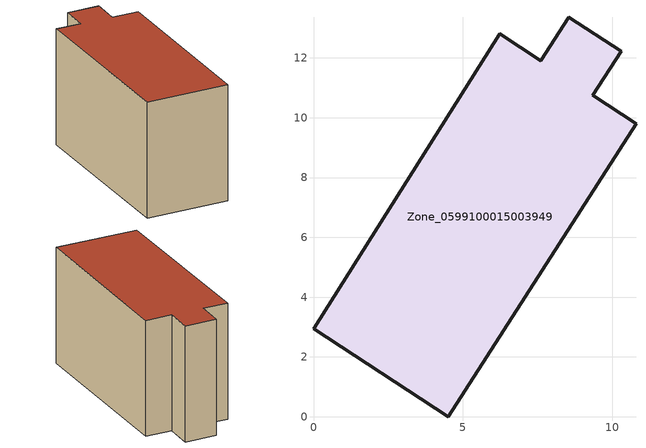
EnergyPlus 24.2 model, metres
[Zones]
Zone_0599100015003949
 floor ground (C_G): 0,2.95 6.22,12.81 7.59,11.91 8.54,13.36 10.29,12.22 9.33,10.75 10.79,9.8 4.51,0 z0.9
 wall outside (C_F): 4.51,0 10.79,9.8 9.33,10.75 10.29,12.22 8.54,13.36 7.59,11.91 6.22,12.81 0,2.95 4.51,0 z0.9:8.51
 roof outside (C_R): 6.22,12.81 0,2.95 4.51,0 10.79,9.8 9.33,10.75 10.29,12.22 8.54,13.36 7.59,11.91 z8.51
[BUILDING]
Pand.0599100015003949: North Axis=0; Terrain=City; Loads Convergence Tolerance Value=0.04; Temperature Convergence Tolerance Value=0.4; Solar Distribution=FullExterior; Maximum Number of Warmup Days=25; Minimum Number of Warmup Days=1
[Site:Location]
Rotterdam.The.Hague.AP_ZH_NLD Design_Conditions: Latitude=51.96; Longitude=4.45; Time Zone=1; Elevation=-4.5
[SITE:GROUNDTEMPERATURE:BUILDINGSURFACE]
18, 18, 18, 18, 18, 18, 18, 18, 18, 18, 18, 18
[MATERIAL] Thermal Absorptance=0.9; Solar Absorptance=0.7; Visible Absorptance=0.7
Name | Roughness | Thickness | Conductivity | Density | Specific Heat
G.TI.1965-1974 | MediumSmooth | 0.15 | 0.882353 | 540 | 1210
F.TI.1965-1974 | Rough | 0.3 | 0.697674 | 1920 | 840
R.TI.1965-1974 | MediumRough | 0.2 | 0.232558 | 1500 | 1000
[CONSTRUCTION]
C_G: G.TI.1965-1974
C_F: F.TI.1965-1974
C_R: R.TI.1965-1974
[ZONE]
Zone_0599100015003949: Type=1; Multiplier=1; Ceiling Height=Autocalculate; Volume=Autocalculate; Floor Area=autocalculate; Part of Total Floor Area=Yes
[ZONEINFILTRATION:DESIGNFLOWRATE]
Infil_Zone_0599100015003949: Zone or ZoneList or Space or SpaceList=Zone_0599100015003949; Schedule=AlwaysOn; Design Flow Rate Calculation Method=Flow/Area; Flow Rate per Floor Area=0.003; Constant Term Coefficient=1; Temperature Term Coefficient=0; Velocity Term Coefficient=0; Velocity Squared Term Coefficient=0
[HVACTEMPLATE:ZONE:IDEALLOADSAIRSYSTEM]
Zone_0599100015003949: Maximum Heating Supply Air Temperature=50; Minimum Cooling Supply Air Temperature=13; Maximum Heating Supply Air Humidity Ratio=0.0156; Minimum Cooling Supply Air Humidity Ratio=0.0077; Heating Limit=NoLimit; Cooling Limit=NoLimit; Dehumidification Control Type=ConstantSensibleHeatRatio; Cooling Sensible Heat Ratio=0.7; Dehumidification Setpoint=60; Humidification Control Type=None; Humidification Setpoint=30; Outdoor Air Method=None; Outdoor Air Flow Rate per Person=0.00944; Outdoor Air Flow Rate per Zone Floor Area=0; Outdoor Air Flow Rate per Zone=0; Demand Controlled Ventilation Type=None; Outdoor Air Economizer Type=NoEconomizer; Heat Recovery Type=None; Sensible Heat Recovery Effectiveness=0.7; Latent Heat Recovery Effectiveness=0.65
[ZONECONTROL:THERMOSTAT]
ThermostatControl_Zone_0599100015003949: Zone or ZoneList=Zone_0599100015003949; Control Type Schedule=DualSetpointControlType; Control 1=Thermostat_Zone_0599100015003949; Temperature Difference Between Cutout And Setpoint=0
[THERMOSTATSETPOINT:DUALSETPOINT]
Thermostat_Zone_0599100015003949: Heating Setpoint Temperature Schedule=HeatingSetpoint_Zone_0599100015003949; Cooling Setpoint Temperature Schedule=CoolingSetpoint_Zone_0599100015003949
[SCHEDULE:COMPACT]
HeatingSetpoint_Zone_0599100015003949: Through: 12/31, For: AllDays, Until: 24:00, 21
CoolingSetpoint_Zone_0599100015003949: Through: 12/31, For: AllDays, Until: 24:00, 24
DualSetpointControlType: Through: 12/31, For: AllDays, Until: 24:00, 4
AlwaysOn: Through: 12/31, For: AllDays, Until: 24:00, 1
